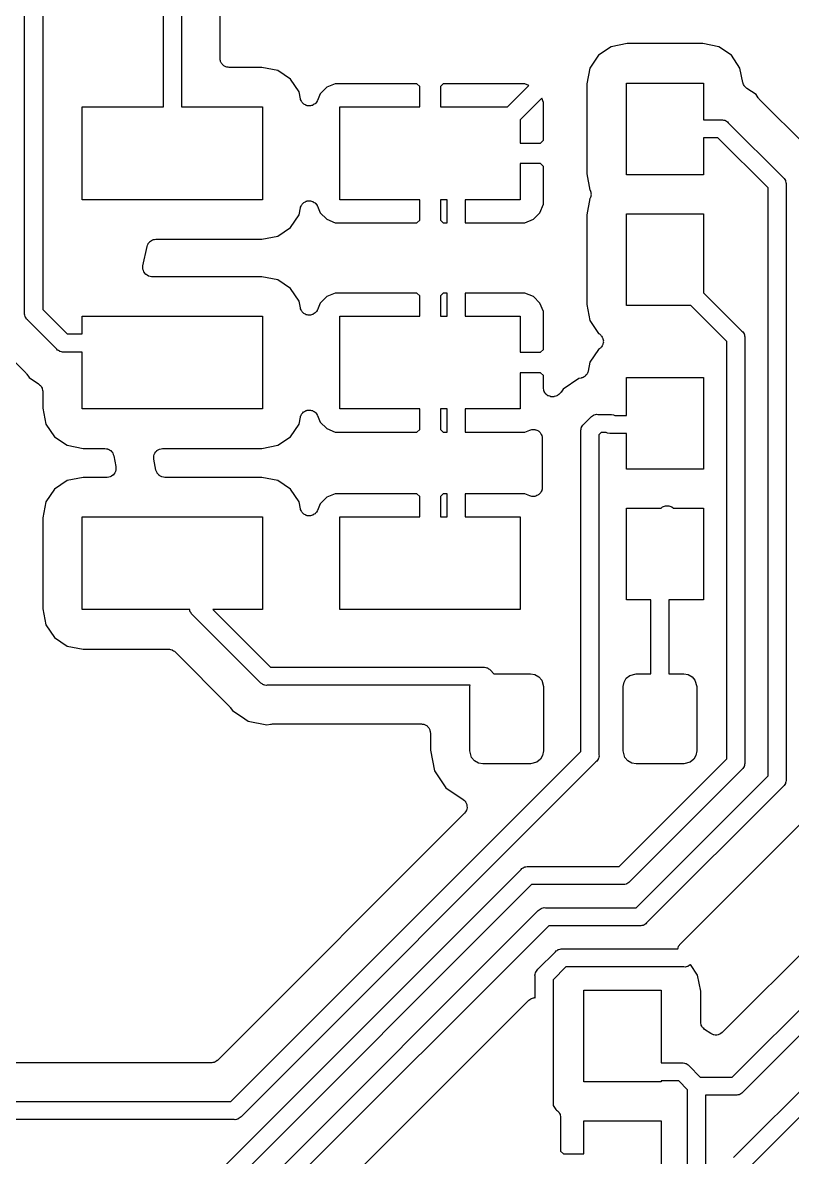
# Model space of a CAD drawing. Extents: x 81 to 161, y -172 to -32.
# Drawn here: x 103.17 to 118.1, y -138.56 to -116.53 of the extents above; entities that cross this region are included whole.
import ezdxf

# ---------------------------------------------------------------- set-up
doc = ezdxf.new("R2010")
doc.units = 0
doc.header["$MEASUREMENT"] = 0
doc.layers.add('BLACK', color=7, linetype='CONTINUOUS')

msp = doc.modelspace()

# ---------------------------------------------------------------- linework, layer by layer
at = {"layer": 'BLACK', "linetype": 'CONTINUOUS'}
for p, q in [((105.896, -118.168), (105.896, -115.17)), ((106.246, -115.235), (106.246, -118.168)), ((106.996, -117.225), (106.996, -115.618)), ((103.203, -122.166), (103.203, -116.149)), ((103.553, -116.214), (103.553, -122.102)), ((114.898, -116.935), (114.588, -116.997)), ((116.364, -116.935), (114.898, -116.935)), ((116.674, -116.997), (116.364, -116.935)), ((114.34, -117.163), (114.175, -117.411)), ((114.588, -116.997), (114.34, -117.163)), ((116.922, -117.163), (116.674, -116.997)), ((117.087, -117.411), (116.922, -117.163)), ((106.999, -117.24), (106.996, -117.225)), ((106.999, -117.255), (106.999, -117.24)), ((107.004, -117.269), (106.999, -117.255)), ((107.007, -117.284), (107.004, -117.269)), ((107.014, -117.298), (107.007, -117.284)), ((107.02, -117.312), (107.014, -117.298)), ((107.03, -117.324), (107.02, -117.312)), ((107.037, -117.337), (107.03, -117.324)), ((107.049, -117.347), (107.037, -117.337)), ((107.059, -117.359), (107.049, -117.347)), ((107.072, -117.366), (107.059, -117.359)), ((107.084, -117.376), (107.072, -117.366)), ((107.098, -117.381), (107.084, -117.376)), ((107.111, -117.389), (107.098, -117.381)), ((107.126, -117.392), (107.111, -117.389)), ((107.141, -117.397), (107.126, -117.392)), ((107.156, -117.397), (107.141, -117.397)), ((107.171, -117.4), (107.156, -117.397)), ((107.804, -117.4), (107.171, -117.4)), ((108.114, -117.461), (107.804, -117.4)), ((114.175, -117.411), (114.113, -117.721)), ((117.144, -117.695), (117.087, -117.411)), ((108.362, -117.627), (108.114, -117.461)), ((108.528, -117.875), (108.362, -117.627)), ((109.066, -117.786), (108.94, -117.913)), ((109.232, -117.718), (109.066, -117.786)), ((110.818, -117.718), (109.232, -117.718)), ((110.871, -117.771), (110.818, -117.718)), ((110.871, -118.168), (110.871, -117.771)), ((111.325, -117.718), (111.271, -117.771)), ((111.271, -117.771), (111.271, -118.168)), ((112.911, -117.718), (111.325, -117.718)), ((112.574, -118.168), (112.991, -117.751)), ((112.991, -117.751), (112.911, -117.718)), ((114.113, -117.721), (114.113, -119.466)), ((114.881, -119.484), (114.881, -117.704)), ((114.881, -117.704), (116.381, -117.704)), ((116.381, -117.704), (116.381, -118.419)), ((117.147, -117.703), (117.144, -117.695)), ((117.148, -117.71), (117.147, -117.703)), ((117.158, -117.731), (117.148, -117.71)), ((117.166, -117.752), (117.158, -117.731)), ((117.171, -117.758), (117.166, -117.752)), ((117.175, -117.765), (117.171, -117.758)), ((117.191, -117.781), (117.175, -117.765)), ((117.206, -117.798), (117.191, -117.781)), ((117.213, -117.802), (117.206, -117.798)), ((117.218, -117.807), (117.213, -117.802)), ((117.398, -117.927), (117.218, -117.807)), ((108.554, -118.007), (108.528, -117.875)), ((108.557, -118.016), (108.554, -118.007)), ((108.559, -118.025), (108.557, -118.016)), ((108.568, -118.044), (108.559, -118.025)), ((108.576, -118.063), (108.568, -118.044)), ((108.582, -118.071), (108.576, -118.063)), ((108.587, -118.079), (108.582, -118.071)), ((108.602, -118.093), (108.587, -118.079)), ((108.616, -118.109), (108.602, -118.093)), ((108.855, -118.091), (108.847, -118.097)), ((108.866, -118.073), (108.855, -118.091)), ((108.879, -118.057), (108.866, -118.073)), ((108.882, -118.048), (108.879, -118.057)), ((108.887, -118.04), (108.882, -118.048)), ((108.94, -117.913), (108.887, -118.04)), ((113.238, -117.998), (112.821, -118.415)), ((113.271, -118.078), (113.238, -117.998)), ((113.271, -118.814), (113.271, -118.078)), ((117.44, -117.99), (117.398, -117.927)), ((117.452, -118.002), (117.44, -117.99)), ((117.462, -118.016), (117.452, -118.002)), ((118.383, -118.938), (117.462, -118.016)), ((104.321, -119.968), (104.321, -118.168)), ((104.321, -118.168), (105.896, -118.168)), ((106.246, -118.168), (107.821, -118.168)), ((107.821, -118.168), (107.821, -119.968)), ((108.624, -118.114), (108.616, -118.109)), ((108.632, -118.12), (108.624, -118.114)), ((108.651, -118.128), (108.632, -118.12)), ((108.669, -118.138), (108.651, -118.128)), ((108.679, -118.14), (108.669, -118.138)), ((108.688, -118.143), (108.679, -118.14)), ((108.709, -118.144), (108.688, -118.143)), ((108.729, -118.148), (108.709, -118.144)), ((108.739, -118.146), (108.729, -118.148)), ((108.748, -118.146), (108.739, -118.146)), ((108.768, -118.14), (108.748, -118.146)), ((108.789, -118.136), (108.768, -118.14)), ((108.797, -118.131), (108.789, -118.136)), ((108.806, -118.128), (108.797, -118.131)), ((108.823, -118.115), (108.806, -118.128)), ((108.841, -118.104), (108.823, -118.115)), ((108.847, -118.097), (108.841, -118.104)), ((109.321, -119.968), (109.321, -118.168)), ((109.321, -118.168), (110.871, -118.168)), ((111.271, -118.168), (112.574, -118.168)), ((112.821, -118.415), (112.821, -118.868)), ((116.381, -118.419), (116.723, -118.419)), ((116.723, -118.419), (116.746, -118.417)), ((116.746, -118.417), (116.769, -118.423)), ((116.769, -118.423), (116.792, -118.427)), ((116.792, -118.427), (116.799, -118.431)), ((116.799, -118.431), (116.806, -118.433)), ((116.806, -118.433), (116.825, -118.446)), ((116.825, -118.446), (116.845, -118.457)), ((116.845, -118.457), (116.86, -118.475)), ((116.86, -118.475), (117.924, -119.539)), ((112.821, -118.868), (113.218, -118.868)), ((113.218, -118.868), (113.271, -118.814)), ((116.659, -118.769), (116.381, -118.769)), ((116.381, -118.769), (116.381, -119.484)), ((117.631, -119.741), (116.659, -118.769)), ((112.821, -119.268), (112.821, -119.968)), ((113.218, -119.268), (112.821, -119.268)), ((113.271, -119.321), (113.218, -119.268)), ((113.271, -120.057), (113.271, -119.321)), ((114.113, -119.466), (114.175, -119.781)), ((116.381, -119.484), (114.881, -119.484)), ((117.924, -119.539), (117.942, -119.554)), ((117.942, -119.554), (117.954, -119.575)), ((117.954, -119.575), (117.967, -119.594)), ((117.967, -119.594), (117.969, -119.601)), ((117.969, -119.601), (117.973, -119.608)), ((117.973, -119.608), (117.977, -119.631)), ((117.977, -119.631), (117.983, -119.653)), ((114.175, -119.781), (114.179, -119.786)), ((114.179, -119.786), (114.185, -119.805)), ((114.185, -119.805), (114.192, -119.822)), ((114.192, -119.822), (114.193, -119.834)), ((114.193, -119.834), (114.196, -119.845)), ((114.196, -119.845), (114.195, -119.864)), ((117.631, -131.159), (117.631, -119.741)), ((117.983, -119.653), (117.981, -119.676)), ((117.981, -119.676), (117.981, -131.224)), ((107.821, -119.968), (104.321, -119.968)), ((108.568, -120.092), (108.576, -120.072)), ((108.576, -120.072), (108.582, -120.065)), ((108.582, -120.065), (108.587, -120.056)), ((108.587, -120.056), (108.602, -120.042)), ((108.602, -120.042), (108.616, -120.026)), ((108.616, -120.026), (108.624, -120.022)), ((108.624, -120.022), (108.632, -120.015)), ((108.632, -120.015), (108.651, -120.007)), ((108.651, -120.007), (108.669, -119.997)), ((108.669, -119.997), (108.679, -119.996)), ((108.679, -119.996), (108.688, -119.992)), ((108.688, -119.992), (108.709, -119.991)), ((108.709, -119.991), (108.729, -119.988)), ((108.729, -119.988), (108.739, -119.99)), ((108.739, -119.99), (108.748, -119.989)), ((108.748, -119.989), (108.768, -119.996)), ((108.768, -119.996), (108.789, -120)), ((108.789, -120), (108.797, -120.005)), ((108.797, -120.005), (108.806, -120.008)), ((108.806, -120.008), (108.823, -120.02)), ((108.823, -120.02), (108.841, -120.031)), ((108.841, -120.031), (108.847, -120.039)), ((108.847, -120.039), (108.855, -120.045)), ((108.855, -120.045), (108.866, -120.062)), ((108.866, -120.062), (108.879, -120.079)), ((110.871, -119.968), (109.321, -119.968)), ((110.871, -120.364), (110.871, -119.968)), ((111.271, -119.968), (111.271, -120.364)), ((111.404, -119.968), (111.271, -119.968)), ((111.404, -120.418), (111.404, -119.968)), ((112.821, -119.968), (111.754, -119.968)), ((111.754, -119.968), (111.754, -120.418)), ((113.203, -120.223), (113.271, -120.057)), ((114.175, -119.946), (114.113, -120.261)), ((114.179, -119.941), (114.175, -119.946)), ((114.185, -119.923), (114.179, -119.941)), ((114.192, -119.905), (114.185, -119.923)), ((114.193, -119.894), (114.192, -119.905)), ((114.196, -119.883), (114.193, -119.894)), ((114.195, -119.864), (114.196, -119.883)), ((108.362, -120.508), (108.528, -120.26)), ((108.528, -120.26), (108.554, -120.129)), ((108.554, -120.129), (108.557, -120.12)), ((108.557, -120.12), (108.559, -120.11)), ((108.559, -120.11), (108.568, -120.092)), ((108.879, -120.079), (108.882, -120.088)), ((108.882, -120.088), (108.887, -120.096)), ((108.887, -120.096), (108.94, -120.223)), ((108.94, -120.223), (109.066, -120.349)), ((113.076, -120.349), (113.203, -120.223)), ((114.113, -120.261), (114.113, -122.006)), ((114.881, -122.024), (114.881, -120.244)), ((114.881, -120.244), (116.381, -120.244)), ((116.381, -120.244), (116.381, -121.776)), ((108.114, -120.674), (108.362, -120.508)), ((109.066, -120.349), (109.232, -120.418)), ((109.232, -120.418), (110.818, -120.418)), ((110.818, -120.418), (110.871, -120.364)), ((111.271, -120.364), (111.325, -120.418)), ((111.325, -120.418), (111.404, -120.418)), ((111.754, -120.418), (112.911, -120.418)), ((112.911, -120.418), (113.076, -120.349)), ((105.724, -120.741), (105.751, -120.736)), ((105.751, -120.736), (107.804, -120.736)), ((107.804, -120.736), (108.114, -120.674)), ((105.5, -121.252), (105.58, -120.875)), ((105.58, -120.875), (105.59, -120.849)), ((105.59, -120.849), (105.6, -120.823)), ((105.6, -120.823), (105.601, -120.821)), ((105.601, -120.821), (105.603, -120.818)), ((105.603, -120.818), (105.621, -120.798)), ((105.621, -120.798), (105.639, -120.777)), ((105.639, -120.777), (105.641, -120.775)), ((105.641, -120.775), (105.643, -120.773)), ((105.643, -120.773), (105.667, -120.76)), ((105.667, -120.76), (105.691, -120.746)), ((105.691, -120.746), (105.694, -120.746)), ((105.694, -120.746), (105.697, -120.744)), ((105.697, -120.744), (105.724, -120.741)), ((105.498, -121.313), (105.499, -121.286)), ((105.499, -121.316), (105.498, -121.313)), ((105.499, -121.258), (105.5, -121.255)), ((105.499, -121.286), (105.499, -121.258)), ((105.499, -121.319), (105.499, -121.316)), ((105.508, -121.345), (105.499, -121.319)), ((105.5, -121.255), (105.5, -121.252)), ((105.517, -121.371), (105.508, -121.345)), ((105.519, -121.373), (105.517, -121.371)), ((105.52, -121.376), (105.519, -121.373)), ((105.538, -121.397), (105.52, -121.376)), ((105.555, -121.419), (105.538, -121.397)), ((105.557, -121.42), (105.555, -121.419)), ((105.559, -121.423), (105.557, -121.42)), ((105.583, -121.436), (105.559, -121.423)), ((105.606, -121.451), (105.583, -121.436)), ((105.609, -121.451), (105.606, -121.451)), ((105.612, -121.453), (105.609, -121.451)), ((105.639, -121.458), (105.612, -121.453)), ((105.666, -121.463), (105.639, -121.458)), ((105.668, -121.463), (105.666, -121.463)), ((105.671, -121.464), (105.668, -121.463)), ((107.804, -121.464), (105.671, -121.464)), ((108.114, -121.525), (107.804, -121.464)), ((108.362, -121.691), (108.114, -121.525)), ((108.528, -121.939), (108.362, -121.691)), ((109.232, -121.782), (109.066, -121.85)), ((110.818, -121.782), (109.232, -121.782)), ((110.871, -121.835), (110.818, -121.782)), ((110.871, -122.232), (110.871, -121.835)), ((111.325, -121.782), (111.271, -121.835)), ((111.271, -121.835), (111.271, -122.232)), ((111.404, -121.782), (111.325, -121.782)), ((111.404, -122.232), (111.404, -121.782)), ((111.754, -121.782), (111.754, -122.232)), ((112.911, -121.782), (111.754, -121.782)), ((113.076, -121.85), (112.911, -121.782)), ((116.381, -121.776), (117.124, -122.519)), ((108.554, -122.071), (108.528, -121.939)), ((108.94, -121.977), (108.887, -122.104)), ((109.066, -121.85), (108.94, -121.977)), ((113.203, -121.977), (113.076, -121.85)), ((113.271, -122.142), (113.203, -121.977)), ((114.113, -122.006), (114.175, -122.316)), ((116.134, -122.024), (114.881, -122.024)), ((116.831, -122.721), (116.134, -122.024)), ((103.201, -122.189), (103.203, -122.166)), ((103.207, -122.212), (103.201, -122.189)), ((103.211, -122.235), (103.207, -122.212)), ((103.215, -122.242), (103.211, -122.235)), ((103.217, -122.249), (103.215, -122.242)), ((103.23, -122.268), (103.217, -122.249)), ((103.242, -122.288), (103.23, -122.268)), ((103.553, -122.102), (104.027, -122.576)), ((104.321, -122.576), (104.321, -122.232)), ((104.321, -122.232), (107.821, -122.232)), ((107.821, -122.232), (107.821, -124.032)), ((108.557, -122.08), (108.554, -122.071)), ((108.559, -122.089), (108.557, -122.08)), ((108.568, -122.108), (108.559, -122.089)), ((108.576, -122.127), (108.568, -122.108)), ((108.582, -122.135), (108.576, -122.127)), ((108.587, -122.143), (108.582, -122.135)), ((108.602, -122.157), (108.587, -122.143)), ((108.616, -122.173), (108.602, -122.157)), ((108.624, -122.178), (108.616, -122.173)), ((108.632, -122.184), (108.624, -122.178)), ((108.651, -122.192), (108.632, -122.184)), ((108.669, -122.202), (108.651, -122.192)), ((108.679, -122.204), (108.669, -122.202)), ((108.688, -122.207), (108.679, -122.204)), ((108.709, -122.208), (108.688, -122.207)), ((108.729, -122.212), (108.709, -122.208)), ((108.739, -122.21), (108.729, -122.212)), ((108.748, -122.21), (108.739, -122.21)), ((108.768, -122.204), (108.748, -122.21)), ((108.789, -122.2), (108.768, -122.204)), ((108.797, -122.195), (108.789, -122.2)), ((108.806, -122.192), (108.797, -122.195)), ((108.823, -122.179), (108.806, -122.192)), ((108.841, -122.168), (108.823, -122.179)), ((108.847, -122.161), (108.841, -122.168)), ((108.855, -122.155), (108.847, -122.161)), ((108.866, -122.137), (108.855, -122.155)), ((108.879, -122.121), (108.866, -122.137)), ((108.882, -122.112), (108.879, -122.121)), ((108.887, -122.104), (108.882, -122.112)), ((109.321, -124.032), (109.321, -122.232)), ((109.321, -122.232), (110.871, -122.232)), ((111.271, -122.232), (111.404, -122.232)), ((111.754, -122.232), (112.821, -122.232)), ((112.821, -122.232), (112.821, -122.932)), ((113.271, -122.878), (113.271, -122.142)), ((103.26, -122.303), (103.242, -122.288)), ((103.826, -122.869), (103.26, -122.303)), ((114.175, -122.316), (114.34, -122.564)), ((104.027, -122.576), (104.321, -122.576)), ((114.34, -122.564), (114.357, -122.576)), ((114.357, -122.576), (114.371, -122.589)), ((114.371, -122.589), (114.386, -122.6)), ((114.386, -122.6), (114.393, -122.61)), ((114.393, -122.61), (114.401, -122.618)), ((114.401, -122.618), (114.41, -122.635)), ((114.41, -122.635), (114.42, -122.651)), ((114.42, -122.651), (114.423, -122.662)), ((114.423, -122.662), (114.428, -122.672)), ((114.428, -122.672), (114.43, -122.691)), ((114.43, -122.691), (114.435, -122.71)), ((114.435, -122.71), (114.433, -122.721)), ((114.433, -122.721), (114.435, -122.733)), ((116.831, -130.828), (116.831, -122.721)), ((117.124, -122.519), (117.142, -122.534)), ((117.142, -122.534), (117.154, -122.554)), ((117.154, -122.554), (117.167, -122.574)), ((117.167, -122.574), (117.169, -122.581)), ((117.169, -122.581), (117.173, -122.588)), ((117.173, -122.588), (117.177, -122.611)), ((117.177, -122.611), (117.183, -122.633)), ((117.183, -122.633), (117.181, -122.656)), ((117.181, -122.656), (117.181, -130.893)), ((102.801, -122.905), (103.224, -123.328)), ((103.84, -122.887), (103.826, -122.869)), ((103.861, -122.898), (103.84, -122.887)), ((103.88, -122.912), (103.861, -122.898)), ((103.887, -122.914), (103.88, -122.912)), ((103.894, -122.918), (103.887, -122.914)), ((103.917, -122.922), (103.894, -122.918)), ((103.939, -122.928), (103.917, -122.922)), ((103.962, -122.926), (103.939, -122.928)), ((104.321, -122.926), (103.962, -122.926)), ((104.321, -124.032), (104.321, -122.926)), ((112.821, -122.932), (113.218, -122.932)), ((113.218, -122.932), (113.271, -122.878)), ((114.34, -122.878), (114.175, -123.126)), ((114.357, -122.867), (114.34, -122.878)), ((114.371, -122.853), (114.357, -122.867)), ((114.386, -122.842), (114.371, -122.853)), ((114.393, -122.833), (114.386, -122.842)), ((114.401, -122.825), (114.393, -122.833)), ((114.41, -122.807), (114.401, -122.825)), ((114.42, -122.792), (114.41, -122.807)), ((114.423, -122.78), (114.42, -122.792)), ((114.428, -122.77), (114.423, -122.78)), ((114.43, -122.751), (114.428, -122.77)), ((114.435, -122.733), (114.43, -122.751)), ((114.175, -123.126), (114.141, -123.295)), ((103.224, -123.328), (103.234, -123.342)), ((103.234, -123.342), (103.246, -123.355)), ((103.246, -123.355), (103.288, -123.418)), ((113.218, -123.332), (112.821, -123.332)), ((112.821, -123.332), (112.821, -124.032)), ((113.271, -123.385), (113.218, -123.332)), ((114.106, -123.371), (114.091, -123.383)), ((114.111, -123.36), (114.106, -123.371)), ((114.119, -123.352), (114.111, -123.36)), ((114.126, -123.334), (114.119, -123.352)), ((114.135, -123.317), (114.126, -123.334)), ((114.137, -123.306), (114.135, -123.317)), ((114.141, -123.295), (114.137, -123.306)), ((103.288, -123.418), (103.475, -123.543)), ((103.475, -123.543), (103.493, -123.56)), ((103.493, -123.56), (103.512, -123.576)), ((103.512, -123.576), (103.515, -123.581)), ((103.515, -123.581), (103.519, -123.585)), ((103.519, -123.585), (103.53, -123.607)), ((113.271, -123.622), (113.271, -123.385)), ((113.959, -123.441), (113.653, -123.646)), ((114.003, -123.433), (113.959, -123.441)), ((114.014, -123.429), (114.003, -123.433)), ((114.025, -123.427), (114.014, -123.429)), ((114.042, -123.418), (114.025, -123.427)), ((114.06, -123.411), (114.042, -123.418)), ((114.069, -123.403), (114.06, -123.411)), ((114.079, -123.398), (114.069, -123.403)), ((114.091, -123.383), (114.079, -123.398)), ((114.881, -124.158), (114.881, -123.419)), ((114.881, -123.419), (116.381, -123.419)), ((116.381, -123.419), (116.381, -125.199)), ((103.53, -123.607), (103.543, -123.629)), ((103.543, -123.629), (103.544, -123.634)), ((103.544, -123.634), (103.546, -123.639)), ((103.546, -123.639), (103.549, -123.664)), ((103.549, -123.664), (103.553, -123.688)), ((103.553, -123.688), (103.553, -124.014)), ((113.272, -123.628), (113.271, -123.622)), ((113.272, -123.634), (113.272, -123.628)), ((113.278, -123.658), (113.272, -123.634)), ((113.282, -123.682), (113.278, -123.658)), ((113.285, -123.687), (113.282, -123.682)), ((113.286, -123.693), (113.285, -123.687)), ((113.3, -123.713), (113.286, -123.693)), ((113.312, -123.735), (113.3, -123.713)), ((113.317, -123.739), (113.312, -123.735)), ((113.32, -123.743), (113.317, -123.739)), ((113.34, -123.758), (113.32, -123.743)), ((113.359, -123.774), (113.34, -123.758)), ((113.364, -123.776), (113.359, -123.774)), ((113.369, -123.779), (113.364, -123.776)), ((113.393, -123.786), (113.369, -123.779)), ((113.416, -123.795), (113.393, -123.786)), ((113.422, -123.795), (113.416, -123.795)), ((113.427, -123.796), (113.422, -123.795)), ((113.452, -123.795), (113.427, -123.796)), ((113.477, -123.795), (113.452, -123.795)), ((113.482, -123.793), (113.477, -123.795)), ((113.488, -123.792), (113.482, -123.793)), ((113.511, -123.782), (113.488, -123.792)), ((113.534, -123.774), (113.511, -123.782)), ((113.538, -123.77), (113.534, -123.774)), ((113.543, -123.768), (113.538, -123.77)), ((113.566, -123.753), (113.543, -123.768)), ((113.569, -123.75), (113.566, -123.753)), ((113.572, -123.749), (113.569, -123.75)), ((113.59, -123.729), (113.572, -123.749)), ((113.61, -123.711), (113.59, -123.729)), ((113.611, -123.707), (113.61, -123.711)), ((113.614, -123.705), (113.611, -123.707)), ((113.653, -123.646), (113.614, -123.705)), ((103.553, -124.014), (103.615, -124.324)), ((107.821, -124.032), (104.321, -124.032)), ((110.871, -124.032), (109.321, -124.032)), ((110.871, -124.428), (110.871, -124.032)), ((111.271, -124.032), (111.271, -124.428)), ((111.404, -124.032), (111.271, -124.032)), ((111.404, -124.482), (111.404, -124.032)), ((112.821, -124.032), (111.754, -124.032)), ((111.754, -124.032), (111.754, -124.482)), ((108.528, -124.324), (108.554, -124.193)), ((108.554, -124.193), (108.557, -124.184)), ((108.557, -124.184), (108.559, -124.174)), ((108.559, -124.174), (108.568, -124.156)), ((108.568, -124.156), (108.576, -124.136)), ((108.576, -124.136), (108.582, -124.129)), ((108.582, -124.129), (108.587, -124.12)), ((108.587, -124.12), (108.602, -124.106)), ((108.602, -124.106), (108.616, -124.09)), ((108.616, -124.09), (108.624, -124.086)), ((108.624, -124.086), (108.632, -124.079)), ((108.632, -124.079), (108.651, -124.071)), ((108.651, -124.071), (108.669, -124.061)), ((108.669, -124.061), (108.679, -124.06)), ((108.679, -124.06), (108.688, -124.056)), ((108.688, -124.056), (108.709, -124.055)), ((108.709, -124.055), (108.729, -124.052)), ((108.729, -124.052), (108.739, -124.054)), ((108.739, -124.054), (108.748, -124.053)), ((108.748, -124.053), (108.768, -124.06)), ((108.768, -124.06), (108.789, -124.064)), ((108.789, -124.064), (108.797, -124.069)), ((108.797, -124.069), (108.806, -124.072)), ((108.806, -124.072), (108.823, -124.084)), ((108.823, -124.084), (108.841, -124.095)), ((108.841, -124.095), (108.847, -124.103)), ((108.847, -124.103), (108.855, -124.109)), ((108.855, -124.109), (108.866, -124.126)), ((108.866, -124.126), (108.879, -124.143)), ((108.879, -124.143), (108.882, -124.152)), ((108.882, -124.152), (108.887, -124.16)), ((108.887, -124.16), (108.94, -124.287)), ((114.056, -124.33), (114.191, -124.194)), ((114.191, -124.194), (114.206, -124.177)), ((114.206, -124.177), (114.226, -124.165)), ((114.226, -124.165), (114.245, -124.152)), ((114.245, -124.152), (114.253, -124.15)), ((114.253, -124.15), (114.259, -124.146)), ((114.259, -124.146), (114.282, -124.142)), ((114.282, -124.142), (114.305, -124.136)), ((114.305, -124.136), (114.328, -124.138)), ((114.328, -124.138), (114.59, -124.138)), ((114.59, -124.138), (114.635, -124.146)), ((114.635, -124.146), (114.656, -124.158)), ((114.656, -124.158), (114.881, -124.158)), ((103.615, -124.324), (103.781, -124.572)), ((108.362, -124.572), (108.528, -124.324)), ((108.94, -124.287), (109.066, -124.413)), ((109.066, -124.413), (109.232, -124.482)), ((109.232, -124.482), (110.818, -124.482)), ((110.818, -124.482), (110.871, -124.428)), ((111.271, -124.428), (111.325, -124.482)), ((111.325, -124.482), (111.404, -124.482)), ((111.754, -124.482), (112.911, -124.482)), ((112.911, -124.482), (113.007, -124.442)), ((113.007, -124.442), (113.026, -124.438)), ((113.026, -124.438), (113.044, -124.431)), ((113.044, -124.431), (113.055, -124.431)), ((113.055, -124.431), (113.066, -124.429)), ((113.066, -124.429), (113.085, -124.431)), ((113.085, -124.431), (113.104, -124.431)), ((113.104, -124.431), (113.115, -124.435)), ((113.115, -124.435), (113.127, -124.437)), ((113.127, -124.437), (113.144, -124.445)), ((113.144, -124.445), (113.162, -124.452)), ((113.162, -124.452), (113.17, -124.459)), ((113.17, -124.459), (113.181, -124.465)), ((113.181, -124.465), (113.193, -124.479)), ((113.193, -124.479), (113.208, -124.491)), ((113.997, -124.444), (114.003, -124.421)), ((113.999, -124.467), (113.997, -124.444)), ((113.999, -130.685), (113.999, -124.467)), ((114.003, -124.421), (114.007, -124.398)), ((114.007, -124.398), (114.011, -124.391)), ((114.011, -124.391), (114.013, -124.384)), ((114.013, -124.384), (114.026, -124.365)), ((114.026, -124.365), (114.038, -124.345)), ((114.038, -124.345), (114.056, -124.33)), ((103.781, -124.572), (104.029, -124.738)), ((108.114, -124.738), (108.362, -124.572)), ((113.208, -124.491), (113.214, -124.501)), ((113.214, -124.501), (113.222, -124.509)), ((113.222, -124.509), (113.229, -124.527)), ((113.229, -124.527), (113.238, -124.544)), ((113.238, -124.544), (113.24, -124.555)), ((113.24, -124.555), (113.245, -124.566)), ((113.245, -124.566), (113.246, -124.585)), ((113.246, -124.585), (113.249, -124.603)), ((113.249, -124.603), (113.249, -125.557)), ((114.393, -124.488), (114.349, -124.531)), ((114.349, -124.531), (114.349, -130.75)), ((114.492, -124.488), (114.393, -124.488)), ((114.513, -124.5), (114.492, -124.488)), ((114.559, -124.508), (114.513, -124.5)), ((114.881, -124.508), (114.559, -124.508)), ((114.881, -125.199), (114.881, -124.508)), ((104.029, -124.738), (104.339, -124.8)), ((104.339, -124.8), (104.762, -124.8)), ((104.762, -124.8), (104.79, -124.805)), ((104.79, -124.805), (104.819, -124.809)), ((104.819, -124.809), (104.82, -124.81)), ((104.82, -124.81), (104.822, -124.81)), ((104.822, -124.81), (104.847, -124.825)), ((104.847, -124.825), (104.872, -124.839)), ((104.872, -124.839), (104.873, -124.84)), ((104.873, -124.84), (104.874, -124.841)), ((104.874, -124.841), (104.893, -124.863)), ((104.893, -124.863), (104.912, -124.884)), ((104.912, -124.884), (104.912, -124.886)), ((104.912, -124.886), (104.914, -124.887)), ((104.914, -124.887), (104.923, -124.914)), ((104.923, -124.914), (104.934, -124.941)), ((105.711, -124.944), (105.72, -124.917)), ((105.72, -124.917), (105.73, -124.89)), ((105.73, -124.89), (105.731, -124.889)), ((105.731, -124.887), (105.75, -124.865)), ((105.731, -124.889), (105.731, -124.887)), ((105.75, -124.865), (105.768, -124.843)), ((105.768, -124.843), (105.769, -124.842)), ((105.769, -124.842), (105.77, -124.841)), ((105.77, -124.841), (105.795, -124.826)), ((105.795, -124.826), (105.82, -124.811)), ((105.82, -124.811), (105.822, -124.811)), ((105.822, -124.811), (105.823, -124.81)), ((105.823, -124.81), (105.851, -124.805)), ((105.851, -124.805), (105.88, -124.8)), ((105.88, -124.8), (105.881, -124.8)), ((105.881, -124.8), (105.883, -124.8)), ((105.883, -124.8), (107.804, -124.8)), ((107.804, -124.8), (108.114, -124.738)), ((104.934, -124.941), (104.975, -125.152)), ((105.71, -124.948), (105.711, -124.946)), ((105.711, -124.976), (105.71, -124.948)), ((105.711, -124.946), (105.711, -124.944)), ((105.711, -125.005), (105.711, -124.976)), ((105.711, -125.007), (105.711, -125.005)), ((105.711, -125.008), (105.711, -125.007)), ((105.752, -125.219), (105.711, -125.008)), ((104.339, -125.361), (104.029, -125.422)), ((104.803, -125.361), (104.339, -125.361)), ((104.805, -125.36), (104.803, -125.361)), ((104.807, -125.36), (104.805, -125.36)), ((104.835, -125.355), (104.807, -125.36)), ((104.863, -125.35), (104.835, -125.355)), ((104.865, -125.349), (104.863, -125.35)), ((104.866, -125.349), (104.865, -125.349)), ((104.891, -125.334), (104.866, -125.349)), ((104.916, -125.32), (104.891, -125.334)), ((104.917, -125.318), (104.916, -125.32)), ((104.918, -125.317), (104.917, -125.318)), ((104.936, -125.295), (104.918, -125.317)), ((104.955, -125.273), (104.936, -125.295)), ((104.956, -125.27), (104.955, -125.271)), ((104.955, -125.271), (104.955, -125.273)), ((104.966, -125.243), (104.956, -125.27)), ((104.976, -125.216), (104.966, -125.243)), ((104.975, -125.152), (104.975, -125.154)), ((104.975, -125.154), (104.976, -125.155)), ((104.976, -125.155), (104.976, -125.184)), ((104.976, -125.184), (104.976, -125.213)), ((104.976, -125.213), (104.976, -125.214)), ((104.976, -125.214), (104.976, -125.216)), ((105.763, -125.246), (105.752, -125.219)), ((105.773, -125.273), (105.763, -125.246)), ((105.774, -125.274), (105.773, -125.273)), ((105.774, -125.276), (105.774, -125.274)), ((105.793, -125.298), (105.774, -125.276)), ((105.812, -125.32), (105.793, -125.298)), ((105.813, -125.32), (105.812, -125.32)), ((105.814, -125.322), (105.813, -125.32)), ((105.839, -125.336), (105.814, -125.322)), ((105.864, -125.35), (105.839, -125.336)), ((105.866, -125.35), (105.864, -125.35)), ((105.867, -125.351), (105.866, -125.35)), ((105.896, -125.356), (105.867, -125.351)), ((105.924, -125.361), (105.896, -125.356)), ((107.804, -125.361), (105.924, -125.361)), ((108.114, -125.422), (107.804, -125.361)), ((116.381, -125.199), (114.881, -125.199)), ((104.029, -125.422), (103.781, -125.588)), ((108.362, -125.588), (108.114, -125.422)), ((113.246, -125.576), (113.245, -125.595)), ((113.249, -125.557), (113.246, -125.576)), ((103.781, -125.588), (103.615, -125.836)), ((108.528, -125.836), (108.362, -125.588)), ((109.066, -125.747), (108.94, -125.874)), ((109.232, -125.679), (109.066, -125.747)), ((110.818, -125.679), (109.232, -125.679)), ((110.871, -125.732), (110.818, -125.679)), ((110.871, -126.129), (110.871, -125.732)), ((111.325, -125.679), (111.271, -125.732)), ((111.271, -125.732), (111.271, -126.129)), ((111.404, -125.679), (111.325, -125.679)), ((111.404, -126.129), (111.404, -125.679)), ((112.911, -125.679), (111.754, -125.679)), ((111.754, -125.679), (111.754, -126.129)), ((113.007, -125.719), (112.911, -125.679)), ((113.026, -125.723), (113.007, -125.719)), ((113.044, -125.729), (113.026, -125.723)), ((113.055, -125.729), (113.044, -125.729)), ((113.066, -125.732), (113.055, -125.729)), ((113.085, -125.729), (113.066, -125.732)), ((113.104, -125.729), (113.085, -125.729)), ((113.115, -125.725), (113.104, -125.729)), ((113.127, -125.724), (113.115, -125.725)), ((113.144, -125.715), (113.127, -125.724)), ((113.162, -125.708), (113.144, -125.715)), ((113.17, -125.701), (113.162, -125.708)), ((113.181, -125.696), (113.17, -125.701)), ((113.193, -125.682), (113.181, -125.696)), ((113.208, -125.669), (113.193, -125.682)), ((113.214, -125.659), (113.208, -125.669)), ((113.222, -125.651), (113.214, -125.659)), ((113.229, -125.633), (113.222, -125.651)), ((113.238, -125.617), (113.229, -125.633)), ((113.24, -125.605), (113.238, -125.617)), ((113.245, -125.595), (113.24, -125.605)), ((103.615, -125.836), (103.553, -126.146)), ((108.554, -125.968), (108.528, -125.836)), ((108.557, -125.977), (108.554, -125.968)), ((108.559, -125.986), (108.557, -125.977)), ((108.568, -126.005), (108.559, -125.986)), ((108.576, -126.024), (108.568, -126.005)), ((108.582, -126.032), (108.576, -126.024)), ((108.879, -126.018), (108.866, -126.034)), ((108.882, -126.009), (108.879, -126.018)), ((108.887, -126.001), (108.882, -126.009)), ((108.94, -125.874), (108.887, -126.001)), ((114.881, -127.739), (114.881, -125.959)), ((114.881, -125.959), (115.555, -125.959)), ((115.555, -125.959), (115.585, -125.933)), ((115.585, -125.933), (115.643, -125.912)), ((115.643, -125.912), (115.705, -125.912)), ((115.705, -125.912), (115.763, -125.933)), ((115.763, -125.933), (115.794, -125.959)), ((115.794, -125.959), (116.381, -125.959)), ((116.381, -125.959), (116.381, -127.739)), ((103.553, -126.146), (103.553, -127.911)), ((104.321, -127.929), (104.321, -126.129)), ((104.321, -126.129), (107.821, -126.129)), ((107.821, -126.129), (107.821, -127.929)), ((108.587, -126.04), (108.582, -126.032)), ((108.602, -126.054), (108.587, -126.04)), ((108.616, -126.07), (108.602, -126.054)), ((108.624, -126.075), (108.616, -126.07)), ((108.632, -126.081), (108.624, -126.075)), ((108.651, -126.089), (108.632, -126.081)), ((108.669, -126.099), (108.651, -126.089)), ((108.679, -126.101), (108.669, -126.099)), ((108.688, -126.104), (108.679, -126.101)), ((108.709, -126.105), (108.688, -126.104)), ((108.729, -126.109), (108.709, -126.105)), ((108.739, -126.107), (108.729, -126.109)), ((108.748, -126.107), (108.739, -126.107)), ((108.768, -126.101), (108.748, -126.107)), ((108.789, -126.097), (108.768, -126.101)), ((108.797, -126.092), (108.789, -126.097)), ((108.806, -126.089), (108.797, -126.092)), ((108.823, -126.076), (108.806, -126.089)), ((108.841, -126.065), (108.823, -126.076)), ((108.847, -126.058), (108.841, -126.065)), ((108.855, -126.052), (108.847, -126.058)), ((108.866, -126.034), (108.855, -126.052)), ((109.321, -127.929), (109.321, -126.129)), ((109.321, -126.129), (110.871, -126.129)), ((111.271, -126.129), (111.404, -126.129)), ((111.754, -126.129), (112.821, -126.129)), ((112.821, -126.129), (112.821, -127.929)), ((115.359, -127.739), (114.881, -127.739)), ((115.358, -129.173), (115.359, -127.739)), ((116.381, -127.739), (115.709, -127.739)), ((115.709, -127.739), (115.709, -129.173)), ((103.553, -127.911), (103.615, -128.221)), ((106.406, -127.929), (104.321, -127.929)), ((106.408, -127.936), (106.406, -127.929)), ((106.412, -127.958), (106.408, -127.936)), ((106.416, -127.965), (106.412, -127.958)), ((106.418, -127.973), (106.416, -127.965)), ((106.432, -127.992), (106.418, -127.973)), ((106.443, -128.012), (106.432, -127.992)), ((107.821, -127.929), (106.858, -127.929)), ((106.858, -127.929), (107.977, -129.047)), ((112.821, -127.929), (109.321, -127.929)), ((103.615, -128.221), (103.781, -128.469)), ((106.461, -128.027), (106.443, -128.012)), ((107.775, -129.341), (106.461, -128.027)), ((103.781, -128.469), (104.029, -128.635)), ((104.029, -128.635), (104.339, -128.697)), ((104.339, -128.697), (105.998, -128.697)), ((105.998, -128.697), (106.005, -128.698)), ((106.005, -128.698), (106.013, -128.697)), ((106.013, -128.697), (106.035, -128.703)), ((106.035, -128.703), (106.058, -128.707)), ((106.058, -128.707), (106.064, -128.711)), ((106.064, -128.711), (106.072, -128.713)), ((106.072, -128.713), (106.09, -128.726)), ((106.09, -128.726), (106.11, -128.738)), ((106.11, -128.738), (106.115, -128.744)), ((106.115, -128.744), (106.122, -128.748)), ((106.122, -128.748), (107.173, -129.8)), ((107.977, -129.047), (112.106, -129.047)), ((112.106, -129.047), (112.129, -129.045)), ((112.129, -129.045), (112.152, -129.051)), ((112.152, -129.051), (112.175, -129.056)), ((112.175, -129.056), (112.182, -129.059)), ((112.182, -129.059), (112.189, -129.061)), ((112.189, -129.061), (112.208, -129.075)), ((112.208, -129.075), (112.228, -129.086)), ((112.228, -129.086), (112.243, -129.104)), ((112.243, -129.104), (112.312, -129.173)), ((112.312, -129.173), (113.021, -129.173)), ((113.021, -129.173), (113.107, -129.188)), ((113.107, -129.188), (113.182, -129.231)), ((113.182, -129.231), (113.238, -129.298)), ((113.238, -129.298), (113.271, -129.423)), ((114.836, -129.337), (114.879, -129.262)), ((114.879, -129.262), (114.946, -129.206)), ((114.946, -129.206), (115.071, -129.173)), ((115.071, -129.173), (115.358, -129.173)), ((115.709, -129.173), (115.996, -129.173)), ((115.996, -129.173), (116.082, -129.188)), ((116.082, -129.188), (116.157, -129.231)), ((116.157, -129.231), (116.213, -129.298)), ((116.213, -129.298), (116.246, -129.423)), ((107.79, -129.359), (107.775, -129.341)), ((107.81, -129.37), (107.79, -129.359)), ((107.829, -129.384), (107.81, -129.37)), ((107.837, -129.386), (107.829, -129.384)), ((107.843, -129.389), (107.837, -129.386)), ((107.866, -129.394), (107.843, -129.389)), ((107.889, -129.4), (107.866, -129.394)), ((107.912, -129.398), (107.889, -129.4)), ((111.85, -129.398), (107.912, -129.398)), ((111.846, -129.423), (111.85, -129.398)), ((111.846, -130.673), (111.846, -129.423)), ((113.271, -129.423), (113.271, -130.673)), ((114.821, -129.423), (114.836, -129.337)), ((114.821, -130.673), (114.821, -129.423)), ((116.246, -129.423), (116.246, -130.673)), ((107.173, -129.8), (107.183, -129.814)), ((107.183, -129.814), (107.195, -129.826)), ((107.195, -129.826), (107.237, -129.889)), ((107.237, -129.889), (107.478, -130.05)), ((107.478, -130.05), (107.543, -130.094)), ((107.543, -130.094), (107.904, -130.166)), ((107.904, -130.166), (107.978, -130.151)), ((107.978, -130.151), (107.996, -130.15)), ((107.996, -130.15), (108.012, -130.148)), ((108.012, -130.148), (110.903, -130.148)), ((110.903, -130.148), (110.918, -130.15)), ((110.918, -130.15), (110.933, -130.15)), ((110.933, -130.15), (110.948, -130.155)), ((110.948, -130.155), (110.963, -130.158)), ((110.963, -130.158), (110.976, -130.166)), ((110.976, -130.166), (110.99, -130.171)), ((110.99, -130.171), (111.002, -130.181)), ((111.002, -130.181), (111.015, -130.188)), ((111.015, -130.188), (111.025, -130.2)), ((111.025, -130.2), (111.037, -130.21)), ((111.037, -130.21), (111.045, -130.223)), ((111.045, -130.223), (111.054, -130.235)), ((111.054, -130.235), (111.06, -130.249)), ((111.06, -130.249), (111.067, -130.263)), ((111.067, -130.263), (111.07, -130.278)), ((111.07, -130.278), (111.075, -130.292)), ((111.075, -130.292), (111.075, -130.307)), ((111.075, -130.307), (111.078, -130.322)), ((111.078, -130.322), (111.078, -130.656)), ((107.202, -137.482), (113.999, -130.685)), ((111.078, -130.656), (111.159, -131.061)), ((111.879, -130.798), (111.846, -130.673)), ((111.935, -130.865), (111.879, -130.798)), ((112.01, -130.908), (111.935, -130.865)), ((113.213, -130.834), (113.146, -130.89)), ((113.256, -130.759), (113.213, -130.834)), ((113.271, -130.673), (113.256, -130.759)), ((114.31, -130.872), (114.292, -130.887)), ((114.322, -130.852), (114.31, -130.872)), ((114.335, -130.833), (114.322, -130.852)), ((114.337, -130.825), (114.335, -130.833)), ((114.341, -130.818), (114.337, -130.825)), ((114.345, -130.795), (114.341, -130.818)), ((114.351, -130.773), (114.345, -130.795)), ((114.349, -130.75), (114.351, -130.773)), ((114.741, -132.917), (116.831, -130.828)), ((114.854, -130.798), (114.821, -130.673)), ((114.91, -130.865), (114.854, -130.798)), ((114.985, -130.908), (114.91, -130.865)), ((116.188, -130.834), (116.121, -130.89)), ((116.231, -130.759), (116.188, -130.834)), ((116.246, -130.673), (116.231, -130.759)), ((114.292, -130.887), (107.404, -137.775)), ((111.159, -131.061), (111.379, -131.39)), ((112.096, -130.923), (112.01, -130.908)), ((113.021, -130.923), (112.096, -130.923)), ((113.146, -130.89), (113.021, -130.923)), ((117.124, -131.03), (114.943, -133.211)), ((115.071, -130.923), (114.985, -130.908)), ((115.996, -130.923), (115.071, -130.923)), ((116.121, -130.89), (115.996, -130.923)), ((117.142, -131.015), (117.124, -131.03)), ((117.154, -130.995), (117.142, -131.015)), ((117.167, -130.976), (117.154, -130.995)), ((117.169, -130.968), (117.167, -130.976)), ((117.173, -130.961), (117.169, -130.968)), ((117.177, -130.938), (117.173, -130.961)), ((117.183, -130.916), (117.177, -130.938)), ((117.181, -130.893), (117.183, -130.916)), ((115.073, -133.717), (117.631, -131.159)), ((117.967, -131.307), (117.954, -131.326)), ((117.969, -131.299), (117.967, -131.307)), ((117.973, -131.293), (117.969, -131.299)), ((117.977, -131.27), (117.973, -131.293)), ((117.983, -131.247), (117.977, -131.27)), ((117.981, -131.224), (117.983, -131.247)), ((111.379, -131.39), (111.713, -131.614)), ((117.924, -131.361), (115.274, -134.011)), ((121.507, -131.376), (116.742, -136.141)), ((117.942, -131.346), (117.924, -131.361)), ((117.954, -131.326), (117.942, -131.346)), ((111.713, -131.614), (111.715, -131.616)), ((111.715, -131.616), (111.716, -131.616)), ((111.716, -131.616), (111.737, -131.637)), ((111.737, -131.637), (111.757, -131.656)), ((111.757, -131.656), (111.758, -131.658)), ((111.758, -131.658), (111.759, -131.659)), ((111.759, -131.659), (111.771, -131.685)), ((111.771, -131.685), (111.784, -131.711)), ((111.784, -131.711), (111.784, -131.713)), ((111.784, -131.713), (111.785, -131.714)), ((111.785, -131.714), (111.788, -131.743)), ((111.788, -131.743), (111.791, -131.771)), ((111.74, -131.883), (106.943, -136.681)), ((111.741, -131.882), (111.74, -131.883)), ((111.743, -131.881), (111.741, -131.882)), ((111.758, -131.857), (111.743, -131.881)), ((111.775, -131.834), (111.758, -131.857)), ((111.776, -131.83), (111.775, -131.832)), ((111.775, -131.832), (111.775, -131.834)), ((111.783, -131.803), (111.776, -131.83)), ((111.79, -131.775), (111.783, -131.803)), ((111.791, -131.771), (111.79, -131.773)), ((111.79, -131.773), (111.79, -131.775)), ((115.931, -134.415), (118.383, -131.963)), ((116.937, -137.006), (122.108, -131.835)), ((122.31, -132.128), (117.139, -137.299)), ((116.976, -138.555), (122.896, -132.635)), ((106.671, -139.144), (112.841, -132.974)), ((112.841, -132.974), (112.856, -132.956)), ((112.856, -132.956), (112.876, -132.945)), ((112.876, -132.945), (112.895, -132.931)), ((112.895, -132.931), (112.903, -132.929)), ((112.903, -132.929), (112.91, -132.925)), ((112.91, -132.925), (112.932, -132.921)), ((112.932, -132.921), (112.955, -132.915)), ((112.955, -132.915), (112.978, -132.917)), ((112.978, -132.917), (114.741, -132.917)), ((123.097, -132.928), (117.269, -138.756)), ((113.043, -133.267), (106.873, -139.437)), ((114.806, -133.267), (113.043, -133.267)), ((114.829, -133.269), (114.806, -133.267)), ((114.852, -133.263), (114.829, -133.269)), ((114.875, -133.259), (114.852, -133.263)), ((114.882, -133.256), (114.875, -133.259)), ((114.889, -133.254), (114.882, -133.256)), ((114.908, -133.24), (114.889, -133.254)), ((114.928, -133.229), (114.908, -133.24)), ((114.943, -133.211), (114.928, -133.229)), ((113.208, -133.745), (113.227, -133.731)), ((113.227, -133.731), (113.234, -133.729)), ((113.234, -133.729), (113.241, -133.726)), ((113.241, -133.726), (113.264, -133.721)), ((113.264, -133.721), (113.286, -133.715)), ((113.286, -133.715), (113.309, -133.717)), ((113.309, -133.717), (115.073, -133.717)), ((106.66, -140.287), (113.173, -133.774)), ((113.173, -133.774), (113.188, -133.756)), ((113.188, -133.756), (113.208, -133.745)), ((113.374, -134.067), (106.861, -140.58)), ((115.138, -134.067), (113.374, -134.067)), ((115.161, -134.07), (115.138, -134.067)), ((115.183, -134.063), (115.161, -134.07)), ((115.206, -134.059), (115.183, -134.063)), ((115.213, -134.056), (115.206, -134.059)), ((115.22, -134.054), (115.213, -134.056)), ((115.239, -134.04), (115.22, -134.054)), ((115.26, -134.029), (115.239, -134.04)), ((115.274, -134.011), (115.26, -134.029)), ((113.166, -134.912), (113.504, -134.574)), ((113.504, -134.574), (113.519, -134.556)), ((113.519, -134.556), (113.539, -134.545)), ((113.539, -134.545), (113.558, -134.531)), ((113.558, -134.531), (113.566, -134.529)), ((113.566, -134.529), (113.572, -134.526)), ((113.572, -134.526), (113.595, -134.521)), ((113.595, -134.521), (113.618, -134.515)), ((113.618, -134.515), (113.641, -134.517)), ((113.641, -134.517), (115.882, -134.517)), ((115.882, -134.517), (115.888, -134.496)), ((115.888, -134.496), (115.895, -134.468)), ((115.895, -134.468), (115.896, -134.467)), ((115.896, -134.465), (115.913, -134.441)), ((115.896, -134.467), (115.896, -134.465)), ((115.913, -134.441), (115.928, -134.418)), ((115.928, -134.418), (115.93, -134.416)), ((115.93, -134.416), (115.931, -134.415)), ((116.12, -134.829), (116.1, -134.84)), ((116.126, -134.821), (116.12, -134.829)), ((116.262, -135.025), (116.126, -134.821)), ((113.107, -135.026), (113.113, -135.004)), ((113.109, -135.049), (113.107, -135.026)), ((113.109, -135.464), (113.109, -135.049)), ((113.113, -135.004), (113.117, -134.981)), ((113.117, -134.981), (113.121, -134.974)), ((113.121, -134.974), (113.123, -134.967)), ((113.123, -134.967), (113.136, -134.948)), ((113.136, -134.948), (113.148, -134.927)), ((113.148, -134.927), (113.166, -134.912)), ((113.706, -134.867), (113.459, -135.114)), ((115.998, -134.867), (113.706, -134.867)), ((116.021, -134.87), (115.998, -134.867)), ((116.043, -134.864), (116.021, -134.87)), ((116.066, -134.859), (116.043, -134.864)), ((116.073, -134.856), (116.066, -134.859)), ((116.081, -134.854), (116.073, -134.856)), ((116.1, -134.84), (116.081, -134.854)), ((116.324, -135.335), (116.262, -135.025)), ((113.459, -135.114), (113.459, -137.555)), ((113.007, -135.501), (113.025, -135.486)), ((113.025, -135.486), (113.032, -135.483)), ((113.032, -135.483), (113.038, -135.479)), ((113.038, -135.479), (113.061, -135.473)), ((113.061, -135.473), (113.082, -135.465)), ((113.082, -135.465), (113.09, -135.465)), ((113.09, -135.465), (113.097, -135.463)), ((113.097, -135.463), (113.109, -135.464)), ((114.055, -137.097), (114.055, -135.317)), ((114.055, -135.317), (115.555, -135.317)), ((115.555, -135.317), (115.555, -136.731)), ((116.324, -135.937), (116.324, -135.335)), ((107.463, -141.039), (112.989, -135.514)), ((112.989, -135.514), (113.007, -135.501)), ((116.328, -135.961), (116.324, -135.937)), ((116.331, -135.986), (116.328, -135.961)), ((116.333, -135.991), (116.331, -135.986)), ((116.334, -135.997), (116.333, -135.991)), ((116.347, -136.018), (116.334, -135.997)), ((116.357, -136.04), (116.347, -136.018)), ((116.362, -136.044), (116.357, -136.04)), ((116.365, -136.049), (116.362, -136.044)), ((116.384, -136.065), (116.365, -136.049)), ((116.401, -136.082), (116.384, -136.065)), ((116.521, -136.162), (116.401, -136.082)), ((116.718, -136.157), (116.696, -136.174)), ((116.742, -136.141), (116.718, -136.157)), ((116.547, -136.174), (116.521, -136.162)), ((116.573, -136.186), (116.547, -136.174)), ((116.575, -136.186), (116.573, -136.186)), ((116.577, -136.187), (116.575, -136.186)), ((116.605, -136.189), (116.577, -136.187)), ((116.633, -136.191), (116.605, -136.189)), ((116.635, -136.191), (116.633, -136.191)), ((116.637, -136.191), (116.635, -136.191)), ((116.665, -136.183), (116.637, -136.191)), ((116.692, -136.175), (116.665, -136.183)), ((116.694, -136.174), (116.692, -136.175)), ((116.696, -136.174), (116.694, -136.174)), ((106.819, -136.732), (93.9269, -136.732)), ((106.826, -136.731), (106.819, -136.732)), ((106.834, -136.731), (106.826, -136.731)), ((106.856, -136.725), (106.834, -136.731)), ((106.879, -136.721), (106.856, -136.725)), ((106.885, -136.718), (106.879, -136.721)), ((106.893, -136.716), (106.885, -136.718)), ((106.912, -136.702), (106.893, -136.716)), ((106.931, -136.691), (106.912, -136.702)), ((106.936, -136.685), (106.931, -136.691)), ((106.943, -136.681), (106.936, -136.685)), ((115.555, -136.731), (115.961, -136.731)), ((115.961, -136.731), (115.984, -136.729)), ((115.984, -136.729), (116.007, -136.735)), ((116.007, -136.735), (116.03, -136.739)), ((116.03, -136.739), (116.037, -136.743)), ((116.037, -136.743), (116.044, -136.745)), ((116.044, -136.745), (116.063, -136.758)), ((116.063, -136.758), (116.083, -136.77)), ((116.083, -136.77), (116.098, -136.788)), ((116.098, -136.788), (116.316, -137.006)), ((116.316, -137.006), (116.937, -137.006)), ((115.555, -137.097), (114.055, -137.097)), ((115.897, -137.081), (115.555, -137.081)), ((115.555, -137.081), (115.555, -137.097)), ((116.069, -137.253), (115.897, -137.081)), ((116.069, -139.929), (116.069, -137.253)), ((93.3611, -137.482), (107.202, -137.482)), ((117.002, -137.356), (116.419, -137.356)), ((116.419, -137.356), (116.419, -139.994)), ((117.025, -137.358), (117.002, -137.356)), ((117.047, -137.352), (117.025, -137.358)), ((117.07, -137.348), (117.047, -137.352)), ((117.077, -137.344), (117.07, -137.348)), ((117.085, -137.342), (117.077, -137.344)), ((117.104, -137.329), (117.085, -137.342)), ((117.124, -137.317), (117.104, -137.329)), ((117.139, -137.299), (117.124, -137.317)), ((113.459, -137.555), (113.515, -137.638)), ((113.515, -137.638), (113.528, -137.647)), ((113.528, -137.647), (113.546, -137.664)), ((113.546, -137.664), (113.565, -137.68)), ((113.565, -137.68), (113.567, -137.685)), ((113.567, -137.685), (113.572, -137.689)), ((113.572, -137.689), (113.583, -137.711)), ((107.267, -137.832), (93.3611, -137.832)), ((107.29, -137.834), (107.267, -137.832)), ((107.312, -137.828), (107.29, -137.834)), ((107.335, -137.824), (107.312, -137.828)), ((107.342, -137.82), (107.335, -137.824)), ((107.35, -137.818), (107.342, -137.82)), ((107.369, -137.805), (107.35, -137.818)), ((107.389, -137.793), (107.369, -137.805)), ((107.404, -137.775), (107.389, -137.793)), ((113.583, -137.711), (113.595, -137.733)), ((113.595, -137.733), (113.596, -137.738)), ((113.596, -137.738), (113.599, -137.743)), ((113.599, -137.743), (113.601, -137.768)), ((113.601, -137.768), (113.605, -137.792)), ((113.605, -137.792), (113.605, -138.444)), ((114.055, -138.498), (114.055, -137.857)), ((114.055, -137.857), (115.555, -137.857)), ((115.555, -137.857), (115.555, -139.637)), ((113.605, -138.444), (113.659, -138.498)), ((113.659, -138.498), (114.055, -138.498)), ((116.958, -138.57), (116.976, -138.555))]:
    msp.add_line(p, q, dxfattribs=at)

doc.saveas('drawing.dxf')
